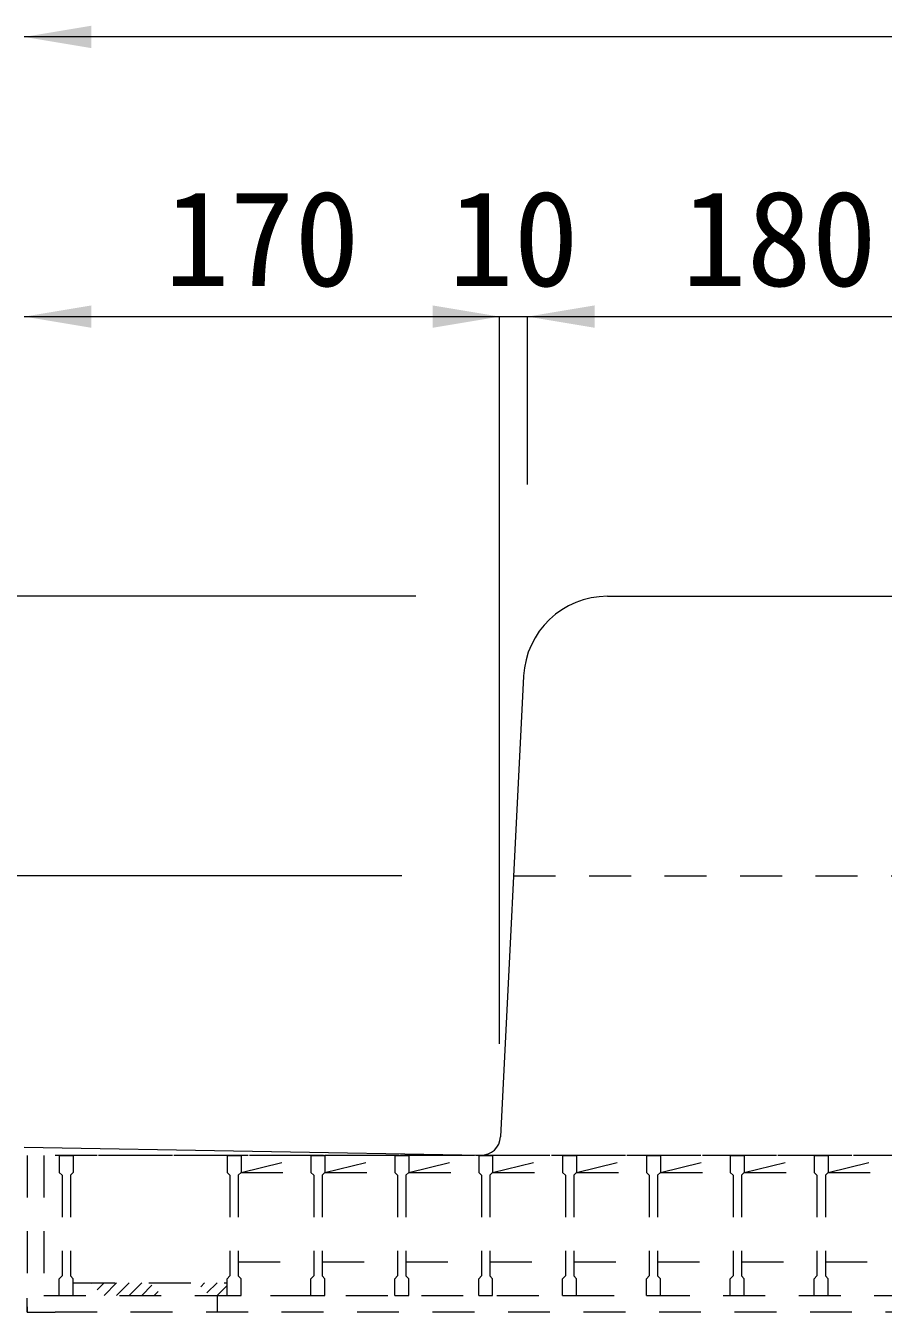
# Model space of a CAD drawing. Units: millimetres at full size, sheet at 1:20; some dimension numbers follow another scale. Extents: x 0 to 8400, y 0 to 13400.
# Drawn here: x 5086.2 to 5392.9, y 3861.1 to 4321.1 of the extents above; entities that cross this region are included whole.
import ezdxf
from ezdxf.enums import TextEntityAlignment as Align

# ---------------------------------------------------------------- set-up
doc = ezdxf.new("R2010")
doc.units = ezdxf.units.MM
doc.header["$LTSCALE"] = 20
doc.linetypes.add('USER1', pattern=[1.35, 0.75, -0.6])
for name, color, linetype, lineweight in [('寸法線', 7, 'Continuous', 13), ('本体', 2, 'Continuous', 20), ('ｸﾞﾚｰﾁﾝｸﾞ', 7, 'USER1', 9)]:
    doc.layers.add(name, color=color, linetype=linetype, lineweight=lineweight)
doc.styles.add('ＭＳ ゴシック', font='')
doc.styles.get('ＭＳ ゴシック').set_extended_font_data('MS Gothic')

# ---------------------------------------------------------------- blocks, each defined once
blk = doc.blocks.new('filled_arrow')
at = {"color": 0, "linetype": 'Continuous', "lineweight": -2}
blk.add_solid([(7.5, 1.25), (0, 0), (7.5, -1.25)], dxfattribs=at)

msp = doc.modelspace()

# ---------------------------------------------------------------- hatches: boundary and pattern name
at = {"layer": 'ｸﾞﾚｰﾁﾝｸﾞ'}
h = msp.add_hatch(dxfattribs=at)
h.set_pattern_fill('USER', color=256, style=0, pattern_type=2)
h.set_pattern_definition([(45, (4590.67, 3550.08), (-2.24506, 2.24506), [15, -12])])
h.paths.add_polyline_path([(5158.19, 3867.06), (5122.69, 3867.06), (5103.19, 3867.06), (5103.19, 3871.56), (5107.69, 3871.56), (5122.69, 3871.56), (5158.19, 3871.56)])

# ---------------------------------------------------------------- linework, layer by layer
at = {"layer": '寸法線'}
for p, q in [((5625.69, 4317.07), (5085.69, 4317.07)), ((5085.69, 4217.07), (5255.69, 4217.07)), ((5207.69, 4217.07), (5313.69, 4217.07)), ((5255.69, 3957.07), (5255.69, 4217.07)), ((5255.69, 3957.07), (5255.69, 4217.07)), ((5265.69, 4157.07), (5265.69, 4217.07)), ((5265.69, 4217.07), (5445.69, 4217.07)), ((5265.69, 4157.07), (5265.69, 4217.07)), ((5225.69, 4117.07), (4810.68, 4117.07)), ((5225.69, 4117.07), (4890.68, 4117.07)), ((5220.69, 4017.07), (4890.68, 4017.07)), ((5220.69, 4017.07), (4890.68, 4017.07))]:
    msp.add_line(p, q, dxfattribs=at)
at = {"layer": '本体'}
for p, q in [((5294.22, 4117.07), (5417.15, 4117.07)), ((5264.26, 4088.56), (5256.02, 3923.83)), ((5085.69, 3920.07), (5248.91, 3917.19))]:
    msp.add_line(p, q, dxfattribs=at)
at = {"layer": '本体', "linetype": 'USER1', "lineweight": 9}
msp.add_line((5260.69, 4017.07), (5450.69, 4017.07), dxfattribs=at)
at = {"layer": '本体'}
for centre, radius, start, end in [((5294.22, 4087.07), 30, 90, 177.1376), ((5249.03, 3924.18), 7, 268.989, 357.1376)]:
    msp.add_arc(centre, radius, start, end, dxfattribs=at)
at = {"layer": 'ｸﾞﾚｰﾁﾝｸﾞ'}
for p, q in [((5624.69, 3917.06), (5086.69, 3917.06)), ((5086.69, 3917.06), (5086.69, 3861.06)), ((5092.69, 3917.06), (5092.69, 3867.06)), ((5613.19, 3917.06), (5098.19, 3917.06)), ((5098.19, 3917.06), (5103.19, 3917.06)), ((5098.19, 3917.06), (5098.19, 3911.06)), ((5098.19, 3917.06), (5103.19, 3917.06)), ((5098.19, 3917.06), (5098.19, 3911.06)), ((5098.19, 3917.06), (5103.19, 3917.06)), ((5098.19, 3917.06), (5098.19, 3911.06)), ((5103.19, 3917.06), (5103.19, 3911.06)), ((5103.19, 3917.06), (5103.19, 3911.06)), ((5103.19, 3917.06), (5103.19, 3911.06)), ((5158.19, 3917.06), (5163.19, 3917.06)), ((5158.19, 3917.06), (5158.19, 3911.06)), ((5158.19, 3917.06), (5163.19, 3917.06)), ((5158.19, 3917.06), (5158.19, 3911.06)), ((5158.19, 3917.06), (5163.19, 3917.06)), ((5158.19, 3917.06), (5158.19, 3911.06)), ((5163.19, 3911.06), (5188.19, 3917.06)), ((5163.19, 3917.06), (5163.19, 3911.06)), ((5163.19, 3917.06), (5163.19, 3911.06)), ((5163.19, 3917.06), (5163.19, 3911.06)), ((5188.19, 3917.06), (5193.19, 3917.06)), ((5188.19, 3917.06), (5188.19, 3911.06)), ((5188.19, 3917.06), (5193.19, 3917.06)), ((5188.19, 3917.06), (5188.19, 3911.06)), ((5188.19, 3917.06), (5193.19, 3917.06)), ((5188.19, 3917.06), (5188.19, 3911.06)), ((5193.19, 3911.06), (5218.19, 3917.06)), ((5193.19, 3917.06), (5193.19, 3911.06)), ((5193.19, 3917.06), (5193.19, 3911.06)), ((5193.19, 3917.06), (5193.19, 3911.06)), ((5218.19, 3917.06), (5223.19, 3917.06)), ((5218.19, 3917.06), (5218.19, 3911.06)), ((5218.19, 3917.06), (5223.19, 3917.06)), ((5218.19, 3917.06), (5218.19, 3911.06)), ((5218.19, 3917.06), (5223.19, 3917.06)), ((5218.19, 3917.06), (5218.19, 3911.06)), ((5223.19, 3911.06), (5248.19, 3917.06)), ((5223.19, 3917.06), (5223.19, 3911.06)), ((5223.19, 3917.06), (5223.19, 3911.06)), ((5223.19, 3917.06), (5223.19, 3911.06)), ((5248.19, 3917.06), (5253.19, 3917.06)), ((5248.19, 3917.06), (5248.19, 3911.06)), ((5248.19, 3917.06), (5253.19, 3917.06)), ((5248.19, 3917.06), (5248.19, 3911.06)), ((5248.19, 3917.06), (5253.19, 3917.06)), ((5248.19, 3917.06), (5248.19, 3911.06)), ((5253.19, 3911.06), (5278.19, 3917.06)), ((5253.19, 3917.06), (5253.19, 3911.06)), ((5253.19, 3917.06), (5253.19, 3911.06)), ((5253.19, 3917.06), (5253.19, 3911.06)), ((5278.19, 3917.06), (5283.19, 3917.06)), ((5278.19, 3917.06), (5278.19, 3911.06)), ((5278.19, 3917.06), (5283.19, 3917.06)), ((5278.19, 3917.06), (5278.19, 3911.06)), ((5278.19, 3917.06), (5283.19, 3917.06)), ((5278.19, 3917.06), (5278.19, 3911.06)), ((5283.19, 3911.06), (5308.19, 3917.06)), ((5283.19, 3917.06), (5283.19, 3911.06)), ((5283.19, 3917.06), (5283.19, 3911.06)), ((5283.19, 3917.06), (5283.19, 3911.06)), ((5308.19, 3917.06), (5313.19, 3917.06)), ((5308.19, 3917.06), (5308.19, 3911.06)), ((5308.19, 3917.06), (5313.19, 3917.06)), ((5308.19, 3917.06), (5308.19, 3911.06)), ((5308.19, 3917.06), (5313.19, 3917.06)), ((5308.19, 3917.06), (5308.19, 3911.06)), ((5313.19, 3911.06), (5338.19, 3917.06)), ((5313.19, 3917.06), (5313.19, 3911.06)), ((5313.19, 3917.06), (5313.19, 3911.06)), ((5313.19, 3917.06), (5313.19, 3911.06)), ((5338.19, 3917.06), (5343.19, 3917.06)), ((5338.19, 3917.06), (5343.19, 3917.06)), ((5338.19, 3917.06), (5343.19, 3917.06)), ((5338.19, 3917.06), (5338.19, 3911.06)), ((5338.19, 3917.06), (5338.19, 3911.06)), ((5338.19, 3917.06), (5338.19, 3911.06)), ((5343.19, 3917.06), (5343.19, 3911.06)), ((5343.19, 3917.06), (5343.19, 3911.06)), ((5343.19, 3917.06), (5343.19, 3911.06)), ((5343.19, 3911.06), (5368.19, 3917.06)), ((5368.19, 3917.06), (5373.19, 3917.06)), ((5368.19, 3917.06), (5373.19, 3917.06)), ((5368.19, 3917.06), (5373.19, 3917.06)), ((5368.19, 3917.06), (5368.19, 3911.06)), ((5368.19, 3917.06), (5368.19, 3911.06)), ((5368.19, 3917.06), (5368.19, 3911.06)), ((5373.19, 3917.06), (5373.19, 3911.06)), ((5373.19, 3917.06), (5373.19, 3911.06)), ((5373.19, 3917.06), (5373.19, 3911.06)), ((5373.19, 3911.06), (5398.19, 3917.06)), ((5098.19, 3911.06), (5099.19, 3910.06)), ((5098.19, 3911.06), (5099.19, 3910.06)), ((5098.19, 3911.06), (5099.19, 3910.06)), ((5103.19, 3911.06), (5102.19, 3910.06)), ((5103.19, 3911.06), (5102.19, 3910.06)), ((5103.19, 3911.06), (5102.19, 3910.06)), ((5158.19, 3911.06), (5159.19, 3910.06)), ((5158.19, 3911.06), (5159.19, 3910.06)), ((5158.19, 3911.06), (5159.19, 3910.06)), ((5163.19, 3911.06), (5162.19, 3910.06)), ((5163.19, 3911.06), (5162.19, 3910.06)), ((5163.19, 3911.06), (5162.19, 3910.06)), ((5163.19, 3911.06), (5188.19, 3911.06)), ((5188.19, 3911.06), (5189.19, 3910.06)), ((5188.19, 3911.06), (5189.19, 3910.06)), ((5188.19, 3911.06), (5189.19, 3910.06)), ((5193.19, 3911.06), (5192.19, 3910.06)), ((5193.19, 3911.06), (5192.19, 3910.06)), ((5193.19, 3911.06), (5192.19, 3910.06)), ((5193.19, 3911.06), (5218.19, 3911.06)), ((5218.19, 3911.06), (5219.19, 3910.06)), ((5218.19, 3911.06), (5219.19, 3910.06)), ((5218.19, 3911.06), (5219.19, 3910.06)), ((5223.19, 3911.06), (5222.19, 3910.06)), ((5223.19, 3911.06), (5222.19, 3910.06)), ((5223.19, 3911.06), (5222.19, 3910.06)), ((5223.19, 3911.06), (5248.19, 3911.06)), ((5248.19, 3911.06), (5249.19, 3910.06)), ((5248.19, 3911.06), (5249.19, 3910.06)), ((5248.19, 3911.06), (5249.19, 3910.06)), ((5253.19, 3911.06), (5252.19, 3910.06)), ((5253.19, 3911.06), (5252.19, 3910.06)), ((5253.19, 3911.06), (5252.19, 3910.06)), ((5253.19, 3911.06), (5278.19, 3911.06)), ((5278.19, 3911.06), (5279.19, 3910.06)), ((5278.19, 3911.06), (5279.19, 3910.06)), ((5278.19, 3911.06), (5279.19, 3910.06)), ((5283.19, 3911.06), (5282.19, 3910.06)), ((5283.19, 3911.06), (5282.19, 3910.06)), ((5283.19, 3911.06), (5282.19, 3910.06)), ((5283.19, 3911.06), (5308.19, 3911.06)), ((5308.19, 3911.06), (5309.19, 3910.06)), ((5308.19, 3911.06), (5309.19, 3910.06)), ((5308.19, 3911.06), (5309.19, 3910.06)), ((5313.19, 3911.06), (5312.19, 3910.06)), ((5313.19, 3911.06), (5312.19, 3910.06)), ((5313.19, 3911.06), (5312.19, 3910.06)), ((5313.19, 3911.06), (5338.19, 3911.06)), ((5338.19, 3911.06), (5339.19, 3910.06)), ((5338.19, 3911.06), (5339.19, 3910.06)), ((5338.19, 3911.06), (5339.19, 3910.06)), ((5343.19, 3911.06), (5342.19, 3910.06)), ((5343.19, 3911.06), (5342.19, 3910.06)), ((5343.19, 3911.06), (5342.19, 3910.06)), ((5343.19, 3911.06), (5368.19, 3911.06)), ((5368.19, 3911.06), (5369.19, 3910.06)), ((5368.19, 3911.06), (5369.19, 3910.06)), ((5368.19, 3911.06), (5369.19, 3910.06)), ((5373.19, 3911.06), (5372.19, 3910.06)), ((5373.19, 3911.06), (5372.19, 3910.06)), ((5373.19, 3911.06), (5372.19, 3910.06)), ((5373.19, 3911.06), (5398.19, 3911.06)), ((5099.19, 3910.06), (5099.19, 3874.06)), ((5099.19, 3910.06), (5099.19, 3874.06)), ((5099.19, 3910.06), (5099.19, 3874.06)), ((5102.19, 3910.06), (5102.19, 3874.06)), ((5102.19, 3910.06), (5102.19, 3874.06)), ((5102.19, 3910.06), (5102.19, 3874.06)), ((5159.19, 3910.06), (5159.19, 3874.06)), ((5159.19, 3910.06), (5159.19, 3874.06)), ((5159.19, 3910.06), (5159.19, 3874.06)), ((5162.19, 3910.06), (5162.19, 3874.06)), ((5162.19, 3910.06), (5162.19, 3874.06)), ((5162.19, 3910.06), (5162.19, 3874.06)), ((5189.19, 3910.06), (5189.19, 3874.06)), ((5189.19, 3910.06), (5189.19, 3874.06)), ((5189.19, 3910.06), (5189.19, 3874.06)), ((5192.19, 3910.06), (5192.19, 3874.06)), ((5192.19, 3910.06), (5192.19, 3874.06)), ((5192.19, 3910.06), (5192.19, 3874.06)), ((5219.19, 3910.06), (5219.19, 3874.06)), ((5219.19, 3910.06), (5219.19, 3874.06)), ((5219.19, 3910.06), (5219.19, 3874.06)), ((5222.19, 3910.06), (5222.19, 3874.06)), ((5222.19, 3910.06), (5222.19, 3874.06)), ((5222.19, 3910.06), (5222.19, 3874.06)), ((5249.19, 3910.06), (5249.19, 3874.06)), ((5249.19, 3910.06), (5249.19, 3874.06)), ((5249.19, 3910.06), (5249.19, 3874.06)), ((5252.19, 3910.06), (5252.19, 3874.06)), ((5252.19, 3910.06), (5252.19, 3874.06)), ((5252.19, 3910.06), (5252.19, 3874.06)), ((5279.19, 3910.06), (5279.19, 3874.06)), ((5279.19, 3910.06), (5279.19, 3874.06)), ((5279.19, 3910.06), (5279.19, 3874.06)), ((5282.19, 3910.06), (5282.19, 3874.06)), ((5282.19, 3910.06), (5282.19, 3874.06)), ((5282.19, 3910.06), (5282.19, 3874.06)), ((5309.19, 3910.06), (5309.19, 3874.06)), ((5309.19, 3910.06), (5309.19, 3874.06)), ((5309.19, 3910.06), (5309.19, 3874.06)), ((5312.19, 3910.06), (5312.19, 3874.06)), ((5312.19, 3910.06), (5312.19, 3874.06)), ((5312.19, 3910.06), (5312.19, 3874.06)), ((5339.19, 3910.06), (5339.19, 3874.06)), ((5339.19, 3910.06), (5339.19, 3874.06)), ((5339.19, 3910.06), (5339.19, 3874.06)), ((5342.19, 3910.06), (5342.19, 3874.06)), ((5342.19, 3910.06), (5342.19, 3874.06)), ((5342.19, 3910.06), (5342.19, 3874.06)), ((5369.19, 3910.06), (5369.19, 3874.06)), ((5369.19, 3910.06), (5369.19, 3874.06)), ((5369.19, 3910.06), (5369.19, 3874.06)), ((5372.19, 3910.06), (5372.19, 3874.06)), ((5372.19, 3910.06), (5372.19, 3874.06)), ((5372.19, 3910.06), (5372.19, 3874.06)), ((5162.19, 3879.06), (5189.19, 3879.06)), ((5192.19, 3879.06), (5219.19, 3879.06)), ((5222.19, 3879.06), (5249.19, 3879.06)), ((5252.19, 3879.06), (5279.19, 3879.06)), ((5282.19, 3879.06), (5309.19, 3879.06)), ((5312.19, 3879.06), (5339.19, 3879.06)), ((5342.19, 3879.06), (5369.19, 3879.06)), ((5372.19, 3879.06), (5399.19, 3879.06)), ((5098.19, 3873.06), (5099.19, 3874.06)), ((5098.19, 3873.06), (5099.19, 3874.06)), ((5098.19, 3873.06), (5099.19, 3874.06)), ((5103.19, 3873.06), (5102.19, 3874.06)), ((5103.19, 3873.06), (5102.19, 3874.06)), ((5103.19, 3873.06), (5102.19, 3874.06)), ((5158.19, 3873.06), (5159.19, 3874.06)), ((5158.19, 3873.06), (5159.19, 3874.06)), ((5158.19, 3873.06), (5159.19, 3874.06)), ((5163.19, 3873.06), (5162.19, 3874.06)), ((5163.19, 3873.06), (5162.19, 3874.06)), ((5163.19, 3873.06), (5162.19, 3874.06)), ((5188.19, 3873.06), (5189.19, 3874.06)), ((5188.19, 3873.06), (5189.19, 3874.06)), ((5188.19, 3873.06), (5189.19, 3874.06)), ((5193.19, 3873.06), (5192.19, 3874.06)), ((5193.19, 3873.06), (5192.19, 3874.06)), ((5193.19, 3873.06), (5192.19, 3874.06)), ((5218.19, 3873.06), (5219.19, 3874.06)), ((5218.19, 3873.06), (5219.19, 3874.06)), ((5218.19, 3873.06), (5219.19, 3874.06)), ((5223.19, 3873.06), (5222.19, 3874.06)), ((5223.19, 3873.06), (5222.19, 3874.06)), ((5223.19, 3873.06), (5222.19, 3874.06)), ((5248.19, 3873.06), (5249.19, 3874.06)), ((5248.19, 3873.06), (5249.19, 3874.06)), ((5248.19, 3873.06), (5249.19, 3874.06)), ((5253.19, 3873.06), (5252.19, 3874.06)), ((5253.19, 3873.06), (5252.19, 3874.06)), ((5253.19, 3873.06), (5252.19, 3874.06)), ((5278.19, 3873.06), (5279.19, 3874.06)), ((5278.19, 3873.06), (5279.19, 3874.06)), ((5278.19, 3873.06), (5279.19, 3874.06)), ((5283.19, 3873.06), (5282.19, 3874.06)), ((5283.19, 3873.06), (5282.19, 3874.06)), ((5283.19, 3873.06), (5282.19, 3874.06)), ((5308.19, 3873.06), (5309.19, 3874.06)), ((5308.19, 3873.06), (5309.19, 3874.06)), ((5308.19, 3873.06), (5309.19, 3874.06)), ((5313.19, 3873.06), (5312.19, 3874.06)), ((5313.19, 3873.06), (5312.19, 3874.06)), ((5313.19, 3873.06), (5312.19, 3874.06)), ((5338.19, 3873.06), (5339.19, 3874.06)), ((5338.19, 3873.06), (5339.19, 3874.06)), ((5338.19, 3873.06), (5339.19, 3874.06)), ((5343.19, 3873.06), (5342.19, 3874.06)), ((5343.19, 3873.06), (5342.19, 3874.06)), ((5343.19, 3873.06), (5342.19, 3874.06)), ((5368.19, 3873.06), (5369.19, 3874.06)), ((5368.19, 3873.06), (5369.19, 3874.06)), ((5368.19, 3873.06), (5369.19, 3874.06)), ((5373.19, 3873.06), (5372.19, 3874.06)), ((5373.19, 3873.06), (5372.19, 3874.06)), ((5373.19, 3873.06), (5372.19, 3874.06)), ((5098.19, 3867.06), (5098.19, 3873.06)), ((5098.19, 3867.06), (5098.19, 3873.06)), ((5098.19, 3867.06), (5098.19, 3873.06)), ((5103.19, 3867.06), (5103.19, 3873.06)), ((5103.19, 3867.06), (5103.19, 3873.06)), ((5103.19, 3867.06), (5103.19, 3873.06)), ((5103.19, 3871.56), (5158.19, 3871.56)), ((5158.19, 3867.06), (5158.19, 3873.06)), ((5158.19, 3867.06), (5158.19, 3873.06)), ((5158.19, 3867.06), (5158.19, 3873.06)), ((5163.19, 3867.06), (5163.19, 3873.06)), ((5163.19, 3867.06), (5163.19, 3873.06)), ((5163.19, 3867.06), (5163.19, 3873.06)), ((5188.19, 3867.06), (5188.19, 3873.06)), ((5188.19, 3867.06), (5188.19, 3873.06)), ((5188.19, 3867.06), (5188.19, 3873.06)), ((5193.19, 3867.06), (5193.19, 3873.06)), ((5193.19, 3867.06), (5193.19, 3873.06)), ((5193.19, 3867.06), (5193.19, 3873.06)), ((5218.19, 3867.06), (5218.19, 3873.06)), ((5218.19, 3867.06), (5218.19, 3873.06)), ((5218.19, 3867.06), (5218.19, 3873.06)), ((5223.19, 3867.06), (5223.19, 3873.06)), ((5223.19, 3867.06), (5223.19, 3873.06)), ((5223.19, 3867.06), (5223.19, 3873.06)), ((5248.19, 3867.06), (5248.19, 3873.06)), ((5248.19, 3867.06), (5248.19, 3873.06)), ((5248.19, 3867.06), (5248.19, 3873.06)), ((5253.19, 3867.06), (5253.19, 3873.06)), ((5253.19, 3867.06), (5253.19, 3873.06)), ((5253.19, 3867.06), (5253.19, 3873.06)), ((5278.19, 3867.06), (5278.19, 3873.06)), ((5278.19, 3867.06), (5278.19, 3873.06)), ((5278.19, 3867.06), (5278.19, 3873.06)), ((5283.19, 3867.06), (5283.19, 3873.06)), ((5283.19, 3867.06), (5283.19, 3873.06)), ((5283.19, 3867.06), (5283.19, 3873.06)), ((5308.19, 3867.06), (5308.19, 3873.06)), ((5308.19, 3867.06), (5308.19, 3873.06)), ((5308.19, 3867.06), (5308.19, 3873.06)), ((5313.19, 3867.06), (5313.19, 3873.06)), ((5313.19, 3867.06), (5313.19, 3873.06)), ((5313.19, 3867.06), (5313.19, 3873.06)), ((5338.19, 3867.06), (5338.19, 3873.06)), ((5338.19, 3867.06), (5338.19, 3873.06)), ((5338.19, 3867.06), (5338.19, 3873.06)), ((5343.19, 3867.06), (5343.19, 3873.06)), ((5343.19, 3867.06), (5343.19, 3873.06)), ((5343.19, 3867.06), (5343.19, 3873.06)), ((5368.19, 3867.06), (5368.19, 3873.06)), ((5368.19, 3867.06), (5368.19, 3873.06)), ((5368.19, 3867.06), (5368.19, 3873.06)), ((5373.19, 3867.06), (5373.19, 3873.06)), ((5373.19, 3867.06), (5373.19, 3873.06)), ((5373.19, 3867.06), (5373.19, 3873.06)), ((5086.69, 3861.06), (5086.69, 3866.06)), ((5092.69, 3867.06), (5618.69, 3867.06)), ((5098.19, 3867.06), (5103.19, 3867.06)), ((5098.19, 3867.06), (5103.19, 3867.06)), ((5098.19, 3867.06), (5103.19, 3867.06)), ((5154.69, 3867.06), (5154.69, 3861.06)), ((5158.19, 3867.06), (5163.19, 3867.06)), ((5158.19, 3867.06), (5163.19, 3867.06)), ((5158.19, 3867.06), (5163.19, 3867.06)), ((5188.19, 3867.06), (5193.19, 3867.06)), ((5188.19, 3867.06), (5193.19, 3867.06)), ((5188.19, 3867.06), (5193.19, 3867.06)), ((5218.19, 3867.06), (5223.19, 3867.06)), ((5218.19, 3867.06), (5223.19, 3867.06)), ((5218.19, 3867.06), (5223.19, 3867.06)), ((5248.19, 3867.06), (5253.19, 3867.06)), ((5248.19, 3867.06), (5253.19, 3867.06)), ((5248.19, 3867.06), (5253.19, 3867.06)), ((5278.19, 3867.06), (5283.19, 3867.06)), ((5278.19, 3867.06), (5283.19, 3867.06)), ((5278.19, 3867.06), (5283.19, 3867.06)), ((5308.19, 3867.06), (5313.19, 3867.06)), ((5308.19, 3867.06), (5313.19, 3867.06)), ((5308.19, 3867.06), (5313.19, 3867.06)), ((5338.19, 3867.06), (5343.19, 3867.06)), ((5338.19, 3867.06), (5343.19, 3867.06)), ((5338.19, 3867.06), (5343.19, 3867.06)), ((5368.19, 3867.06), (5373.19, 3867.06)), ((5368.19, 3867.06), (5373.19, 3867.06)), ((5368.19, 3867.06), (5373.19, 3867.06)), ((5624.69, 3861.06), (5086.69, 3861.06)), ((5086.69, 3861.06), (5096.69, 3861.06))]:
    msp.add_line(p, q, dxfattribs=at)

# ---------------------------------------------------------------- block references
at = {"layer": '寸法線', "xscale": 3.2, "yscale": 3.2}
for p in [(5085.69, 4317.07), (5085.69, 4217.07), (5265.69, 4217.07), (5265.69, 4217.07)]:
    msp.add_blockref('filled_arrow', p, dxfattribs=at)
at = {"layer": '寸法線', "xscale": 3.2, "yscale": 3.2, "rotation": 180}
msp.add_blockref('filled_arrow', (5255.69, 4217.07), dxfattribs=at)
msp.add_blockref('filled_arrow', (5255.69, 4217.07), dxfattribs=at)

# ---------------------------------------------------------------- texts
at = {"layer": '寸法線', "style": 'ＭＳ ゴシック'}
for s, p in [('170', (5170.69, 4245.07)), ('10', (5260.69, 4245.07)), ('180', (5355.69, 4245.07))]:
    msp.add_text(s, height=34.18, dxfattribs=at).set_placement(p, align=Align.MIDDLE_CENTER)

doc.saveas('drawing.dxf')
